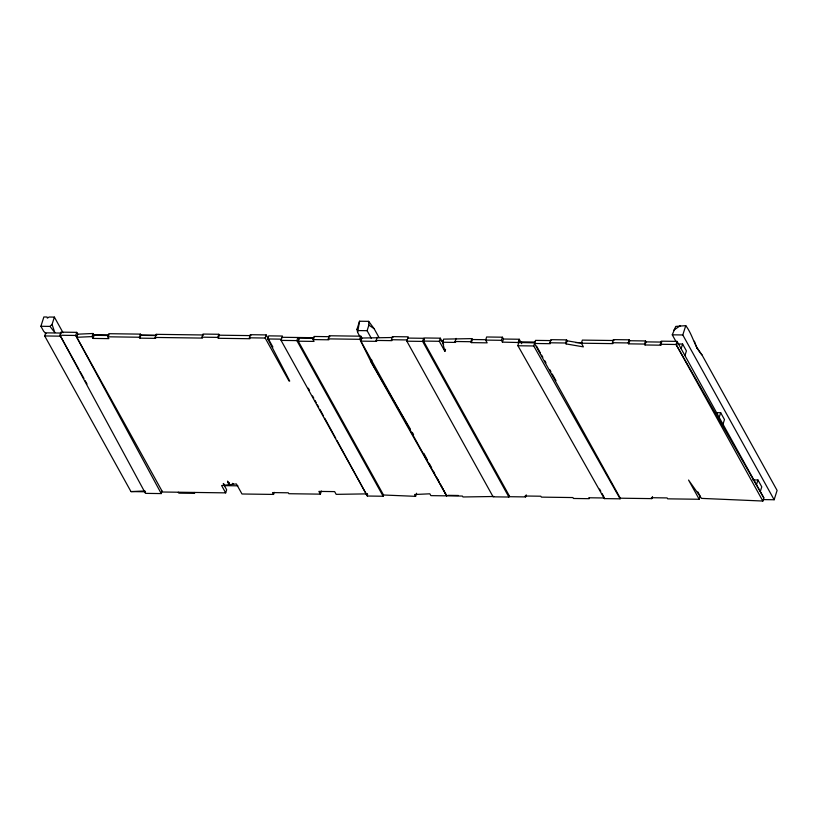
<?xml version="1.0" encoding="UTF-8"?>
<svg xmlns="http://www.w3.org/2000/svg" width="818" height="818" viewBox="0 0 818 818"><rect width="100%" height="100%" fill="white"/><g stroke="black" fill="none" stroke-linecap="round" stroke-linejoin="round"><path stroke-width="1.23" d="M313.826 338.284L299.255 338.09L298.263 341.198L383.519 495.002L383.131 496.24L367.343 496.025L367.579 494.021M379.082 337.629L374.133 328.703L368.673 321.351L359.552 321.229L357.599 332.384L360.697 337.967M46.043 333.683L43.661 331.27L40.9 326.28L43.865 316.965L47.045 317.006L47.321 318.13L49.131 317.036L54.387 317.108L63.027 332.691M145.543 491.782L130.972 491.587L44.704 335.953L45.696 332.844L61.483 333.059M40.9 326.28L49.98 326.402L52.055 324.419L54.387 317.108M76.759 332.353L75.767 335.462L161.248 493.581L145.461 493.366L59.98 335.247L60.972 332.139L76.759 332.353L77.771 334.184L76.78 337.292L92.056 336.597L93.078 338.427L108.855 338.632L107.843 336.801L108.835 333.703L140.399 334.122L140.911 335.043L139.919 338.151L155.706 338.366L155.195 337.445L156.187 334.337L203.539 334.981M92.056 336.597L93.047 333.488L77.771 334.184M93.078 338.427L94.06 335.319L93.047 333.488M139.919 338.151L139.408 337.231L140.399 334.122M155.195 337.445L202.547 338.09L202.036 337.169L203.028 334.061L218.815 334.276L219.316 335.196L218.334 338.294L249.899 338.724L249.398 337.814L250.38 334.705L266.167 334.92L272.895 347.057M161.248 493.581L162.036 491.097M218.334 338.294L217.823 337.384L218.815 334.276M367.343 496.025L281.075 340.39L282.455 336.045L268.774 335.861L267.793 338.969L289.725 381.065L289.03 381.055L265.175 338.028L266.167 334.92M78.998 369.562L59.98 335.247L75.767 335.462L162.547 492.007L225.676 492.865L226.668 489.757L223.764 484.522M225.676 492.865L221.617 485.544L223.815 485.299L223.304 483.499L225.114 485.156L228.835 484.747L229.49 482.681M383.131 496.24L296.862 340.605L297.844 337.507L298.856 339.337M298.263 341.198L314.051 341.413L313.038 339.582L314.03 336.474L329.807 336.689L329.306 335.769L360.871 336.198L361.996 338.488M228.835 484.747L227.547 481.127L229.51 484.675L232.956 484.297L232.445 483.387L234.132 484.174L236.392 483.919L241.975 493.99L273.539 494.42L274.194 492.354M313.038 339.582L328.826 339.797L328.315 338.877L329.306 335.769M357.599 332.384L356.975 329.306L359.552 321.229M440.646 484.655L446.659 495.851L371.167 362.169L359.879 339.306L360.871 336.198M446.659 495.851L360.902 341.137L361.883 338.028L391.73 337.527M371.423 338.488L367.108 330.697L368.887 325.104L368.673 321.351M273.539 494.42L272.527 492.589L288.304 492.804L288.815 493.714L320.38 494.144L321.372 491.035M360.902 341.137L376.679 341.351L376.178 340.431L377.159 337.323M371.822 360.104L371.167 362.169L410.37 429.102M376.178 340.431L391.955 340.646L391.454 339.726L392.435 336.627L408.223 336.842L406.843 341.188L493.111 496.823L508.888 497.037L509.287 495.79M508.888 497.037L422.62 341.403L423.612 338.294L407.824 338.079M526.24 494.849L525.575 496.915L509.798 496.71L423.53 341.075L424.511 337.967L440.299 338.182L443.653 344.225M445.554 349.286L444.89 351.362L439.307 341.29L440.299 338.182M444.89 351.362L442.62 342.241L443.612 339.133L471.863 338.611L472.375 339.521L471.383 342.63L487.17 342.844L485.647 340.094L486.638 336.985L502.426 337.2L503.438 339.03L502.446 342.139L534.727 342.865L535.514 340.38L551.301 340.585M442.62 342.241L455.606 342.415L455.094 341.505L456.086 338.396M383.519 495.002L415.595 496.342L416.587 493.234M471.383 342.63L470.882 341.709L471.863 338.611M502.446 342.139L501.434 340.308L502.426 337.2M661.455 343.12L660.801 345.186L645.013 344.971L644.502 344.061L628.725 343.846L629.707 340.738L629.206 339.828L613.418 339.613L613.929 340.523L582.355 340.104L581.373 343.202L583.398 346.873L566.097 343.908L567.078 340.799L566.577 339.889L550.79 339.674L549.798 342.783L550.31 343.693L534.522 343.478L620.289 498.203L620.085 498.816L604.308 498.612L517.947 345.758L519.226 339.245L503.438 339.03M620.085 498.816L533.735 345.963L534.522 343.478M566.097 343.908L565.586 342.998L566.577 339.889M581.373 343.202L612.938 343.632L612.426 342.722L613.418 339.613M628.725 343.846L628.214 342.936L629.206 339.828M644.502 344.061L645.494 340.953L629.707 340.738M645.013 344.971L646.005 341.873L645.494 340.953M604.308 498.612L604.502 497.988L588.715 497.773L589.226 498.683L573.438 498.479L572.937 497.559L541.363 497.129L540.862 496.219L525.074 496.005L525.575 496.915M660.801 345.186L660.29 344.276L661.281 341.167L677.059 341.382L763.838 497.927L762.846 501.035L701.507 498.387L688.551 480.043L699.206 499.266L667.641 498.837L667.13 497.927L651.343 497.712L651.854 498.622L620.289 498.203M675.975 341.505L672.273 334.818L675.74 326.413L685.76 325.646C692.734 334.674 694.278 346.556 701.997 354.94L777.1 490.432L774.135 499.747L763.613 499.604M677.059 341.382L676.077 344.49L762.846 501.035M774.135 499.747L682.795 334.961L685.76 325.646M681.118 348.703L682.601 344.041L677.509 343.979M684.932 355.574L686.414 350.912L682.601 344.041M651.854 498.622L652.508 496.557M719.186 417.364L720.668 412.712L715.576 412.64M699.206 499.266L700.198 496.158L697.826 491.884M722.989 424.235L724.472 419.573L720.668 412.712M756.476 484.655L757.959 479.992L752.867 479.931M760.29 491.516L761.773 486.863L757.959 479.992M673.756 330.155L680.494 325.574M130.972 491.587L144.98 490.943M367.108 330.697L357.987 330.574L356.975 329.306M672.273 334.818L682.795 334.961M219.316 335.196L250.891 335.615L250.38 334.705M140.911 335.043L156.688 335.257L156.187 334.337M472.375 339.521L485.728 339.705M646.005 341.873L661.782 342.088M92.485 334.705L109.029 334.93M140.849 335.36L156.126 335.564M282.067 337.292L313.969 337.701M485.647 340.094L501.434 340.308M94.06 335.319L108.63 335.513M202.036 337.169L217.823 337.384M249.398 337.814L265.175 338.028M328.315 338.877L359.879 339.306M391.454 339.726L407.231 339.94M612.426 342.722L628.214 342.936M440.749 340.779L443.295 340.809M519.675 341.842L534.941 342.047M575.678 342.599L582.048 342.681M44.704 335.953L60.491 336.167M107.843 336.801L139.408 337.231M267.793 338.969L281.474 339.153M423.53 341.075L439.307 341.29M455.094 341.505L470.882 341.709M549.798 342.783L565.586 342.998M660.29 344.276L676.077 344.49L763.838 497.927M406.843 341.188L422.62 341.403M281.075 340.39L296.862 340.605M517.947 345.758L533.735 345.963M223.876 485.636L237.874 485.82M367.231 493.868L336.167 494.358L334.644 491.608L318.867 491.403L320.38 494.144M447.927 495.34L458.448 495.483M494.011 496.495L462.947 496.976L462.446 496.066L430.871 495.636L429.859 493.806L414.583 494.512L415.595 496.342M567.078 340.799L581.915 343.335M368.887 325.104L374.133 328.703M49.98 326.402L54.857 332.619L52.055 324.419M696.527 347.026L701.997 354.94M412.303 432.395L413.581 434.593M536.598 346.198L540.34 352.875M541.588 355.094L542.835 357.323M544.706 360.656L545.964 362.875M549.706 369.552L550.954 371.781M552.201 374L555.954 380.677M521.69 343.693L519.226 339.245L518.234 342.353L518.745 343.274M599.563 489.082L600.801 491.311M602.038 493.53L603.889 496.874M423.612 338.294L424.123 339.204M392.435 336.627L392.947 337.537M194.111 492.436L194.623 493.356L178.835 493.142L178.324 492.221M80.236 371.781L83.937 378.458M85.174 380.687L87.025 384.031M308.294 388.172L309.521 390.401M312.568 395.963L313.785 398.192M315.002 400.421L316.229 402.65M317.445 404.879L318.662 407.108M319.879 409.337L323.539 416.014M324.766 418.243L335.738 438.295M336.955 440.524L366.832 495.115M423.816 453.315L427.415 460.033M429.225 463.387L431.628 467.865M433.428 471.229L434.634 473.469M437.037 477.947L438.847 481.301M694.38 341.208L697.038 348.509"/></g></svg>
